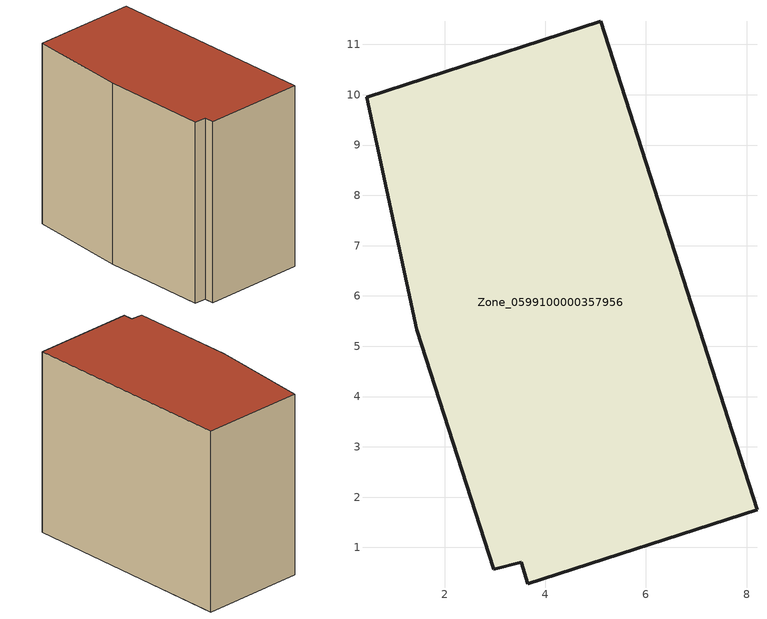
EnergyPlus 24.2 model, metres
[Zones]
Zone_0599100000357956
 floor ground (C_G): 3.52,0.71 2.98,0.57 1.44,5.33 0.45,9.95 5.1,11.46 8.21,1.75 3.65,0.28 z3.16
 wall outside (C_F): 5.1,11.46 0.45,9.95 1.44,5.33 2.98,0.57 3.52,0.71 3.65,0.28 8.21,1.75 5.1,11.46 z3.16:11.69
 roof outside (C_R): 2.98,0.57 3.52,0.71 3.65,0.28 8.21,1.75 5.1,11.46 0.45,9.95 1.44,5.33 z11.69
[BUILDING]
Pand.0599100000357956: North Axis=0; Terrain=City; Loads Convergence Tolerance Value=0.04; Temperature Convergence Tolerance Value=0.4; Solar Distribution=FullExterior; Maximum Number of Warmup Days=25; Minimum Number of Warmup Days=1
[Site:Location]
Rotterdam.The.Hague.AP_ZH_NLD Design_Conditions: Latitude=51.96; Longitude=4.45; Time Zone=1; Elevation=-4.5
[SITE:GROUNDTEMPERATURE:BUILDINGSURFACE]
18, 18, 18, 18, 18, 18, 18, 18, 18, 18, 18, 18
[MATERIAL] Thermal Absorptance=0.9; Solar Absorptance=0.7; Visible Absorptance=0.7
Name | Roughness | Thickness | Conductivity | Density | Specific Heat
G.TI.1992-2005 | MediumSmooth | 0.15 | 0.06 | 540 | 1210
F.TI.1992-2005 | Rough | 0.3 | 0.12 | 1920 | 840
R.TI.1992-2005 | MediumRough | 0.2 | 0.08 | 1500 | 1000
[CONSTRUCTION]
C_G: G.TI.1992-2005
C_F: F.TI.1992-2005
C_R: R.TI.1992-2005
[ZONE]
Zone_0599100000357956: Type=1; Multiplier=1; Ceiling Height=Autocalculate; Volume=Autocalculate; Floor Area=autocalculate; Part of Total Floor Area=Yes
[ZONEINFILTRATION:DESIGNFLOWRATE]
Infil_Zone_0599100000357956: Zone or ZoneList or Space or SpaceList=Zone_0599100000357956; Schedule=AlwaysOn; Design Flow Rate Calculation Method=Flow/Area; Flow Rate per Floor Area=0.0015; Constant Term Coefficient=1; Temperature Term Coefficient=0; Velocity Term Coefficient=0; Velocity Squared Term Coefficient=0
[HVACTEMPLATE:ZONE:IDEALLOADSAIRSYSTEM]
Zone_0599100000357956: Maximum Heating Supply Air Temperature=50; Minimum Cooling Supply Air Temperature=13; Maximum Heating Supply Air Humidity Ratio=0.0156; Minimum Cooling Supply Air Humidity Ratio=0.0077; Heating Limit=NoLimit; Cooling Limit=NoLimit; Dehumidification Control Type=ConstantSensibleHeatRatio; Cooling Sensible Heat Ratio=0.7; Dehumidification Setpoint=60; Humidification Control Type=None; Humidification Setpoint=30; Outdoor Air Method=None; Outdoor Air Flow Rate per Person=0.00944; Outdoor Air Flow Rate per Zone Floor Area=0; Outdoor Air Flow Rate per Zone=0; Demand Controlled Ventilation Type=None; Outdoor Air Economizer Type=NoEconomizer; Heat Recovery Type=None; Sensible Heat Recovery Effectiveness=0.7; Latent Heat Recovery Effectiveness=0.65
[ZONECONTROL:THERMOSTAT]
ThermostatControl_Zone_0599100000357956: Zone or ZoneList=Zone_0599100000357956; Control Type Schedule=DualSetpointControlType; Control 1=Thermostat_Zone_0599100000357956; Temperature Difference Between Cutout And Setpoint=0
[THERMOSTATSETPOINT:DUALSETPOINT]
Thermostat_Zone_0599100000357956: Heating Setpoint Temperature Schedule=HeatingSetpoint_Zone_0599100000357956; Cooling Setpoint Temperature Schedule=CoolingSetpoint_Zone_0599100000357956
[SCHEDULE:COMPACT]
HeatingSetpoint_Zone_0599100000357956: Through: 12/31, For: AllDays, Until: 24:00, 21
CoolingSetpoint_Zone_0599100000357956: Through: 12/31, For: AllDays, Until: 24:00, 24
DualSetpointControlType: Through: 12/31, For: AllDays, Until: 24:00, 4
AlwaysOn: Through: 12/31, For: AllDays, Until: 24:00, 1
